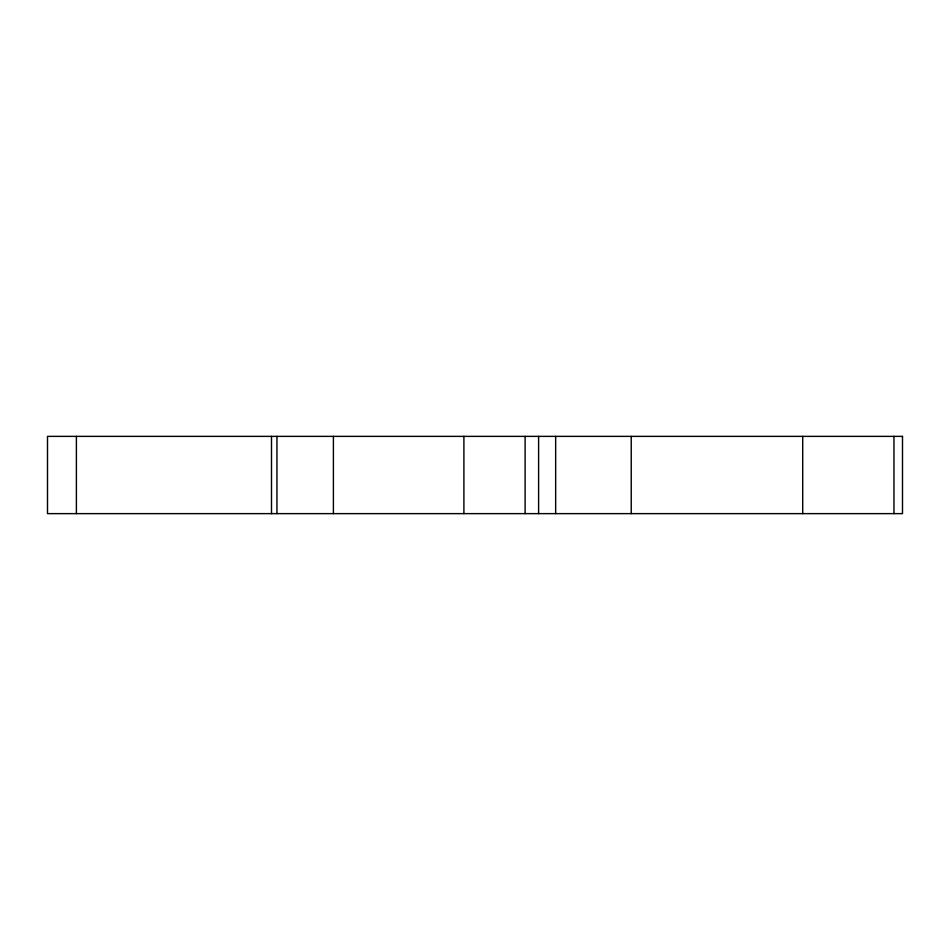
<?xml version="1.0" encoding="UTF-8"?>
<svg xmlns="http://www.w3.org/2000/svg" width="950" height="950" viewBox="0 0 950 950"><rect width="100%" height="100%" fill="white"/><g stroke="black" fill="none" stroke-linecap="round" stroke-linejoin="round"><path stroke-width="1.43" d="M893.962 436.371L893.962 513.629M802.714 436.371L802.714 513.629M631.227 436.371L631.227 513.629M555.655 436.371L555.655 513.629M538.614 436.371L538.614 513.629M525.112 436.371L525.112 513.629M463.897 436.371L463.897 513.629M333.402 436.371L333.402 513.629M276.949 436.371L276.949 513.629M271.498 436.371L271.498 513.629M76.392 436.371L76.392 513.629M902.5 436.371L47.5 436.371L47.5 513.629L902.5 513.629L902.5 436.371"/></g></svg>
